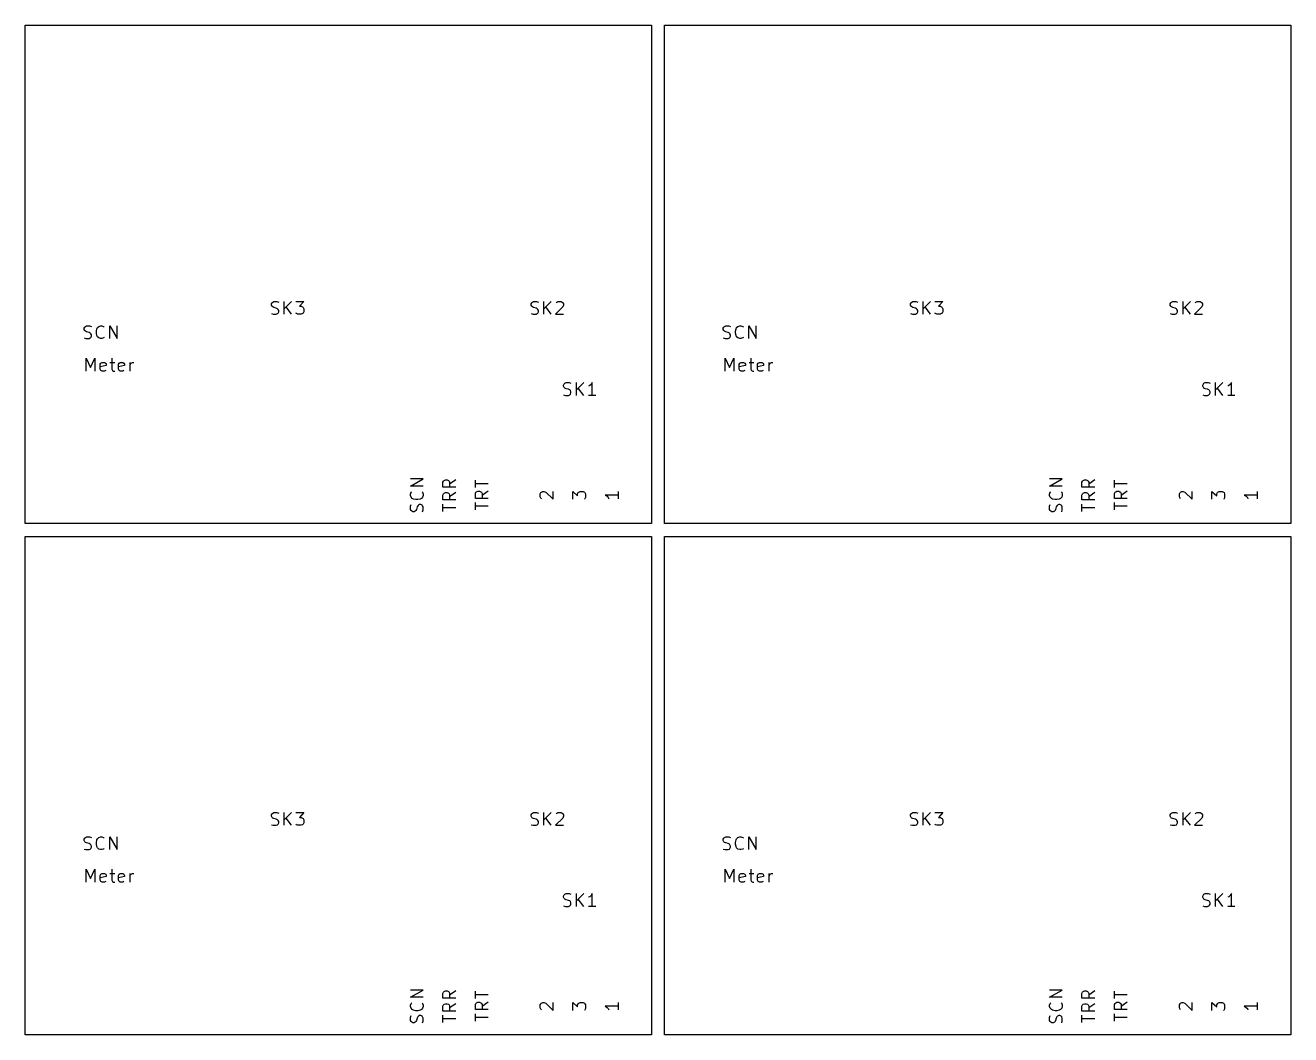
# Model space of a CAD drawing. Extents: x 0 to 99, y 0 to 159.
# Drawn here: x 0 to 99, y 0 to 79 of the extents above; entities that cross this region are included whole.
import ezdxf

# ---------------------------------------------------------------- set-up
doc = ezdxf.new("R2010")
doc.units = 0
doc.layers.add('BLACK', color=7, linetype='Continuous')

msp = doc.modelspace()

# ---------------------------------------------------------------- linework, layer by layer
at = {"layer": 'BLACK', "linetype": 'Continuous'}
for p, q in [((0, 79), (49, 79)), ((0, 40), (0, 79)), ((49, 79), (49, 40)), ((50, 79), (99, 79)), ((50, 40), (50, 79)), ((99, 79), (99, 40)), ((19.2581, 57.197), (19.3057, 57.292)), ((19.2581, 57.102), (19.2581, 57.197)), ((19.3057, 57.007), (19.2581, 57.102)), ((19.2581, 56.435), (19.401, 56.388)), ((19.3057, 57.292), (19.3533, 57.34)), ((19.3533, 56.959), (19.3057, 57.007)), ((19.3533, 57.34), (19.4486, 57.388)), ((19.4486, 56.911), (19.3533, 56.959)), ((19.4486, 57.388), (19.6867, 57.388)), ((19.639, 56.864), (19.4486, 56.911)), ((19.7343, 56.816), (19.639, 56.864)), ((19.639, 56.388), (19.7343, 56.435)), ((19.6867, 57.388), (19.8295, 57.34)), ((19.7819, 56.769), (19.7343, 56.816)), ((19.7343, 56.435), (19.7819, 56.483)), ((19.8295, 56.673), (19.7819, 56.769)), ((19.7819, 56.483), (19.8295, 56.578)), ((19.8295, 56.578), (19.8295, 56.673)), ((20.2581, 56.388), (20.2581, 57.388)), ((20.8295, 57.388), (20.2581, 56.816)), ((20.8295, 56.388), (20.401, 56.959)), ((21.1629, 57.388), (21.7819, 57.388)), ((21.2105, 56.435), (21.1629, 56.483)), ((21.3057, 56.388), (21.2105, 56.435)), ((21.7819, 57.388), (21.4486, 57.007)), ((21.4486, 57.007), (21.5914, 57.007)), ((21.5914, 57.007), (21.6867, 56.959)), ((21.6867, 56.435), (21.5914, 56.388)), ((21.6867, 56.959), (21.7343, 56.911)), ((21.7343, 56.483), (21.6867, 56.435)), ((21.7343, 56.911), (21.7819, 56.816)), ((21.7819, 56.578), (21.7343, 56.483)), ((21.7819, 56.816), (21.7819, 56.578)), ((39.5781, 57.197), (39.6257, 57.292)), ((39.5781, 57.102), (39.5781, 57.197)), ((39.6257, 57.007), (39.5781, 57.102)), ((39.5781, 56.435), (39.721, 56.388)), ((39.6257, 57.292), (39.6733, 57.34)), ((39.6733, 56.959), (39.6257, 57.007)), ((39.6733, 57.34), (39.7686, 57.388)), ((39.7686, 56.911), (39.6733, 56.959)), ((39.7686, 57.388), (40.0067, 57.388)), ((39.959, 56.864), (39.7686, 56.911)), ((40.0543, 56.816), (39.959, 56.864)), ((39.959, 56.388), (40.0543, 56.435)), ((40.0067, 57.388), (40.1495, 57.34)), ((40.1019, 56.769), (40.0543, 56.816)), ((40.0543, 56.435), (40.1019, 56.483)), ((40.1495, 56.673), (40.1019, 56.769)), ((40.1019, 56.483), (40.1495, 56.578)), ((40.1495, 56.578), (40.1495, 56.673)), ((40.5781, 56.388), (40.5781, 57.388)), ((41.1495, 57.388), (40.5781, 56.816)), ((41.1495, 56.388), (40.721, 56.959)), ((42.0543, 56.959), (41.4829, 56.388)), ((41.5305, 57.292), (41.5781, 57.34)), ((41.5781, 57.34), (41.6733, 57.388)), ((41.6733, 57.388), (41.9114, 57.388)), ((41.9114, 57.388), (42.0067, 57.34)), ((42.0067, 57.34), (42.0543, 57.292)), ((42.0543, 57.292), (42.1019, 57.197)), ((42.1019, 57.102), (42.0543, 56.959)), ((42.1019, 57.197), (42.1019, 57.102)), ((69.2581, 57.197), (69.3057, 57.292)), ((69.2581, 57.102), (69.2581, 57.197)), ((69.3057, 57.007), (69.2581, 57.102)), ((69.2581, 56.435), (69.401, 56.388)), ((69.3057, 57.292), (69.3533, 57.34)), ((69.3533, 56.959), (69.3057, 57.007)), ((69.3533, 57.34), (69.4486, 57.388)), ((69.4486, 56.911), (69.3533, 56.959)), ((69.4486, 57.388), (69.6867, 57.388)), ((69.639, 56.864), (69.4486, 56.911)), ((69.7343, 56.816), (69.639, 56.864)), ((69.639, 56.388), (69.7343, 56.435)), ((69.6867, 57.388), (69.8295, 57.34)), ((69.7819, 56.769), (69.7343, 56.816)), ((69.7343, 56.435), (69.7819, 56.483)), ((69.8295, 56.673), (69.7819, 56.769)), ((69.7819, 56.483), (69.8295, 56.578)), ((69.8295, 56.578), (69.8295, 56.673)), ((70.258, 56.388), (70.258, 57.388)), ((70.83, 57.388), (70.258, 56.816)), ((70.83, 56.388), (70.401, 56.959)), ((71.163, 57.388), (71.782, 57.388)), ((71.21, 56.435), (71.163, 56.483)), ((71.306, 56.388), (71.21, 56.435)), ((71.782, 57.388), (71.449, 57.007)), ((71.449, 57.007), (71.591, 57.007)), ((71.591, 57.007), (71.687, 56.959)), ((71.687, 56.435), (71.591, 56.388)), ((71.687, 56.959), (71.734, 56.911)), ((71.734, 56.483), (71.687, 56.435)), ((71.734, 56.911), (71.782, 56.816)), ((71.782, 56.578), (71.734, 56.483)), ((71.782, 56.816), (71.782, 56.578)), ((89.578, 57.197), (89.626, 57.292)), ((89.578, 57.102), (89.578, 57.197)), ((89.626, 57.007), (89.578, 57.102)), ((89.578, 56.435), (89.721, 56.388)), ((89.626, 57.292), (89.673, 57.34)), ((89.673, 56.959), (89.626, 57.007)), ((89.673, 57.34), (89.769, 57.388)), ((89.769, 56.911), (89.673, 56.959)), ((89.769, 57.388), (90.007, 57.388)), ((89.959, 56.864), (89.769, 56.911)), ((90.054, 56.816), (89.959, 56.864)), ((89.959, 56.388), (90.054, 56.435)), ((90.007, 57.388), (90.15, 57.34)), ((90.102, 56.769), (90.054, 56.816)), ((90.054, 56.435), (90.102, 56.483)), ((90.15, 56.673), (90.102, 56.769)), ((90.102, 56.483), (90.15, 56.578)), ((90.15, 56.578), (90.15, 56.673)), ((90.578, 56.388), (90.578, 57.388)), ((91.15, 57.388), (90.578, 56.816)), ((91.15, 56.388), (90.721, 56.959)), ((92.054, 56.959), (91.483, 56.388)), ((91.53, 57.292), (91.578, 57.34)), ((91.578, 57.34), (91.673, 57.388)), ((91.673, 57.388), (91.911, 57.388)), ((91.911, 57.388), (92.007, 57.34)), ((92.007, 57.34), (92.054, 57.292)), ((92.054, 57.292), (92.102, 57.197)), ((92.102, 57.102), (92.054, 56.959)), ((92.102, 57.197), (92.102, 57.102)), ((4.7007, 55.435), (4.796, 55.483)), ((4.796, 55.483), (5.034, 55.483)), ((5.034, 55.483), (5.1769, 55.435)), ((5.7483, 55.435), (5.8912, 55.483)), ((5.8912, 55.483), (5.9864, 55.483)), ((5.9864, 55.483), (6.1293, 55.435)), ((6.6055, 54.483), (6.6055, 55.483)), ((6.6055, 55.483), (7.1769, 54.483)), ((7.1769, 54.483), (7.1769, 55.483)), ((19.401, 56.388), (19.639, 56.388)), ((21.5914, 56.388), (21.3057, 56.388)), ((39.721, 56.388), (39.959, 56.388)), ((41.4829, 56.388), (42.1019, 56.388)), ((54.7007, 55.435), (54.796, 55.483)), ((54.796, 55.483), (55.034, 55.483)), ((55.034, 55.483), (55.1769, 55.435)), ((55.7483, 55.435), (55.8912, 55.483)), ((55.8912, 55.483), (55.9864, 55.483)), ((55.9864, 55.483), (56.1293, 55.435)), ((56.6055, 54.483), (56.6055, 55.483)), ((56.6055, 55.483), (57.1769, 54.483)), ((57.1769, 54.483), (57.1769, 55.483)), ((69.401, 56.388), (69.639, 56.388)), ((71.591, 56.388), (71.306, 56.388)), ((89.721, 56.388), (89.959, 56.388)), ((91.483, 56.388), (92.102, 56.388)), ((4.6055, 55.292), (4.6531, 55.387)), ((4.6055, 55.197), (4.6055, 55.292)), ((4.6531, 55.102), (4.6055, 55.197)), ((4.6055, 54.53), (4.7483, 54.483)), ((4.6531, 55.387), (4.7007, 55.435)), ((4.7007, 55.054), (4.6531, 55.102)), ((4.796, 55.006), (4.7007, 55.054)), ((4.7483, 54.483), (4.9864, 54.483)), ((4.9864, 54.959), (4.796, 55.006)), ((5.0817, 54.911), (4.9864, 54.959)), ((4.9864, 54.483), (5.0817, 54.53)), ((5.1293, 54.864), (5.0817, 54.911)), ((5.0817, 54.53), (5.1293, 54.578)), ((5.1769, 54.768), (5.1293, 54.864)), ((5.1293, 54.578), (5.1769, 54.673)), ((5.1769, 54.673), (5.1769, 54.768)), ((5.5579, 55.054), (5.6055, 55.245)), ((5.5579, 54.911), (5.5579, 55.054)), ((5.6055, 54.721), (5.5579, 54.911)), ((5.6055, 55.245), (5.6531, 55.34)), ((5.6531, 54.625), (5.6055, 54.721)), ((5.6531, 55.34), (5.7483, 55.435)), ((5.7483, 54.53), (5.6531, 54.625)), ((5.8912, 54.483), (5.7483, 54.53)), ((5.9864, 54.483), (5.8912, 54.483)), ((6.1293, 54.53), (5.9864, 54.483)), ((6.1293, 55.435), (6.1769, 55.387)), ((6.1769, 54.578), (6.1293, 54.53)), ((54.6055, 55.292), (54.6531, 55.387)), ((54.6055, 55.197), (54.6055, 55.292)), ((54.6531, 55.102), (54.6055, 55.197)), ((54.6055, 54.53), (54.7483, 54.483)), ((54.6531, 55.387), (54.7007, 55.435)), ((54.7007, 55.054), (54.6531, 55.102)), ((54.796, 55.006), (54.7007, 55.054)), ((54.7483, 54.483), (54.9864, 54.483)), ((54.9864, 54.959), (54.796, 55.006)), ((55.0817, 54.911), (54.9864, 54.959)), ((54.9864, 54.483), (55.0817, 54.53)), ((55.1293, 54.864), (55.0817, 54.911)), ((55.0817, 54.53), (55.1293, 54.578)), ((55.1769, 54.768), (55.1293, 54.864)), ((55.1293, 54.578), (55.1769, 54.673)), ((55.1769, 54.673), (55.1769, 54.768)), ((55.5579, 55.054), (55.6055, 55.245)), ((55.5579, 54.911), (55.5579, 55.054)), ((55.6055, 54.721), (55.5579, 54.911)), ((55.6055, 55.245), (55.6531, 55.34)), ((55.6531, 54.625), (55.6055, 54.721)), ((55.6531, 55.34), (55.7483, 55.435)), ((55.7483, 54.53), (55.6531, 54.625)), ((55.8912, 54.483), (55.7483, 54.53)), ((55.9864, 54.483), (55.8912, 54.483)), ((56.1293, 54.53), (55.9864, 54.483)), ((56.1293, 55.435), (56.1769, 55.387)), ((56.1769, 54.578), (56.1293, 54.53)), ((4.7643, 51.943), (4.7643, 52.943)), ((4.7643, 52.943), (5.0976, 52.228)), ((5.0976, 52.228), (5.431, 52.943)), ((5.431, 52.943), (5.431, 51.943)), ((5.8595, 52.466), (5.9071, 52.562)), ((5.9071, 52.562), (6.0024, 52.609)), ((6.0024, 52.609), (6.1929, 52.609)), ((6.1929, 52.609), (6.2881, 52.562)), ((6.2881, 52.562), (6.3357, 52.466)), ((6.6214, 52.609), (7.0024, 52.609)), ((6.7643, 52.943), (6.7643, 52.085)), ((7.2881, 52.466), (7.3357, 52.562)), ((7.3357, 52.562), (7.431, 52.609)), ((7.431, 52.609), (7.6214, 52.609)), ((7.6214, 52.609), (7.7167, 52.562)), ((7.7167, 52.562), (7.7643, 52.466)), ((8.1929, 51.943), (8.1929, 52.609)), ((8.1929, 52.419), (8.2405, 52.514)), ((8.2405, 52.514), (8.2881, 52.562)), ((8.2881, 52.562), (8.3833, 52.609)), ((8.3833, 52.609), (8.4786, 52.609)), ((54.7643, 51.943), (54.7643, 52.943)), ((54.7643, 52.943), (55.0976, 52.228)), ((55.0976, 52.228), (55.431, 52.943)), ((55.431, 52.943), (55.431, 51.943)), ((55.8595, 52.466), (55.9071, 52.562)), ((55.9071, 52.562), (56.0024, 52.609)), ((56.0024, 52.609), (56.1929, 52.609)), ((56.1929, 52.609), (56.2881, 52.562)), ((56.2881, 52.562), (56.3357, 52.466)), ((56.6214, 52.609), (57.0024, 52.609)), ((56.7643, 52.943), (56.7643, 52.085)), ((57.2881, 52.466), (57.3357, 52.562)), ((57.3357, 52.562), (57.431, 52.609)), ((57.431, 52.609), (57.6214, 52.609)), ((57.6214, 52.609), (57.7167, 52.562)), ((57.7167, 52.562), (57.7643, 52.466)), ((58.1929, 51.943), (58.1929, 52.609)), ((58.1929, 52.419), (58.2405, 52.514)), ((58.2405, 52.514), (58.2881, 52.562)), ((58.2881, 52.562), (58.3833, 52.609)), ((58.3833, 52.609), (58.4786, 52.609)), ((5.8595, 52.085), (5.8595, 52.466)), ((6.3357, 52.371), (5.8595, 52.276)), ((5.9071, 51.99), (5.8595, 52.085)), ((6.0024, 51.943), (5.9071, 51.99)), ((6.1929, 51.943), (6.0024, 51.943)), ((6.2881, 51.99), (6.1929, 51.943)), ((6.3357, 52.466), (6.3357, 52.371)), ((6.7643, 52.085), (6.8119, 51.99)), ((6.8119, 51.99), (6.9071, 51.943)), ((6.9071, 51.943), (7.0024, 51.943)), ((7.2881, 52.085), (7.2881, 52.466)), ((7.7643, 52.371), (7.2881, 52.276)), ((7.3357, 51.99), (7.2881, 52.085)), ((7.431, 51.943), (7.3357, 51.99)), ((7.6214, 51.943), (7.431, 51.943)), ((7.7167, 51.99), (7.6214, 51.943)), ((7.7643, 52.466), (7.7643, 52.371)), ((55.8595, 52.085), (55.8595, 52.466)), ((56.3357, 52.371), (55.8595, 52.276)), ((55.9071, 51.99), (55.8595, 52.085)), ((56.0024, 51.943), (55.9071, 51.99)), ((56.1929, 51.943), (56.0024, 51.943)), ((56.2881, 51.99), (56.1929, 51.943)), ((56.3357, 52.466), (56.3357, 52.371)), ((56.7643, 52.085), (56.8119, 51.99)), ((56.8119, 51.99), (56.9071, 51.943)), ((56.9071, 51.943), (57.0024, 51.943)), ((57.2881, 52.085), (57.2881, 52.466)), ((57.7643, 52.371), (57.2881, 52.276)), ((57.3357, 51.99), (57.2881, 52.085)), ((57.431, 51.943), (57.3357, 51.99)), ((57.6214, 51.943), (57.431, 51.943)), ((57.7167, 51.99), (57.6214, 51.943)), ((57.7643, 52.466), (57.7643, 52.371)), ((42.1181, 50.847), (42.1657, 50.942)), ((42.1181, 50.752), (42.1181, 50.847)), ((42.1657, 50.657), (42.1181, 50.752)), ((42.1657, 50.942), (42.2133, 50.99)), ((42.2133, 50.609), (42.1657, 50.657)), ((42.2133, 50.99), (42.3086, 51.038)), ((42.3086, 50.561), (42.2133, 50.609)), ((42.3086, 51.038), (42.5467, 51.038)), ((42.499, 50.514), (42.3086, 50.561)), ((42.5943, 50.466), (42.499, 50.514)), ((42.5467, 51.038), (42.6895, 50.99)), ((43.1181, 50.038), (43.1181, 51.038)), ((43.6895, 51.038), (43.1181, 50.466)), ((43.6895, 50.038), (43.261, 50.609)), ((44.1657, 50.8), (44.0705, 50.752)), ((44.261, 50.895), (44.1657, 50.8)), ((44.3562, 51.038), (44.261, 50.895)), ((44.3562, 50.038), (44.3562, 51.038)), ((92.118, 50.847), (92.166, 50.942)), ((92.118, 50.752), (92.118, 50.847)), ((92.166, 50.657), (92.118, 50.752)), ((92.166, 50.942), (92.213, 50.99)), ((92.213, 50.609), (92.166, 50.657)), ((92.213, 50.99), (92.309, 51.038)), ((92.309, 50.561), (92.213, 50.609)), ((92.309, 51.038), (92.547, 51.038)), ((92.499, 50.514), (92.309, 50.561)), ((92.594, 50.466), (92.499, 50.514)), ((92.547, 51.038), (92.69, 50.99)), ((93.118, 50.038), (93.118, 51.038)), ((93.69, 51.038), (93.118, 50.466)), ((93.69, 50.038), (93.261, 50.609)), ((94.166, 50.8), (94.07, 50.752)), ((94.261, 50.895), (94.166, 50.8)), ((94.356, 51.038), (94.261, 50.895)), ((94.356, 50.038), (94.356, 51.038)), ((42.1181, 50.085), (42.261, 50.038)), ((42.261, 50.038), (42.499, 50.038)), ((42.499, 50.038), (42.5943, 50.085)), ((42.6419, 50.419), (42.5943, 50.466)), ((42.5943, 50.085), (42.6419, 50.133)), ((42.6895, 50.323), (42.6419, 50.419)), ((42.6419, 50.133), (42.6895, 50.228)), ((42.6895, 50.228), (42.6895, 50.323)), ((44.6419, 50.038), (44.0705, 50.038)), ((92.118, 50.085), (92.261, 50.038)), ((92.261, 50.038), (92.499, 50.038)), ((92.499, 50.038), (92.594, 50.085)), ((92.642, 50.419), (92.594, 50.466)), ((92.594, 50.085), (92.642, 50.133)), ((92.69, 50.323), (92.642, 50.419)), ((92.642, 50.133), (92.69, 50.228)), ((92.69, 50.228), (92.69, 50.323)), ((94.642, 50.038), (94.07, 50.038)), ((30.1324, 42.925), (31.1324, 43.497)), ((31.1324, 43.497), (30.1324, 43.497)), ((31.1324, 42.925), (30.1324, 42.925)), ((32.6724, 43.235), (32.72, 43.33)), ((32.6724, 42.854), (32.6724, 43.235)), ((33.6724, 42.854), (32.6724, 42.854)), ((32.72, 43.33), (32.7676, 43.378)), ((32.7676, 43.378), (32.8629, 43.425)), ((32.8629, 43.425), (33.0057, 43.425)), ((33.0057, 43.425), (33.101, 43.378)), ((33.101, 43.378), (33.1486, 43.33)), ((33.1486, 43.33), (33.1962, 43.235)), ((33.6724, 43.425), (33.1962, 43.092)), ((33.1962, 43.235), (33.1962, 42.854)), ((35.2124, 42.83), (35.2124, 43.402)), ((36.2124, 43.116), (35.2124, 43.116)), ((80.132, 42.925), (81.132, 43.497)), ((81.132, 43.497), (80.132, 43.497)), ((81.132, 42.925), (80.132, 42.925)), ((82.672, 43.235), (82.72, 43.33)), ((82.672, 42.854), (82.672, 43.235)), ((83.672, 42.854), (82.672, 42.854)), ((82.72, 43.33), (82.768, 43.378)), ((82.768, 43.378), (82.863, 43.425)), ((82.863, 43.425), (83.006, 43.425)), ((83.006, 43.425), (83.101, 43.378)), ((83.101, 43.378), (83.149, 43.33)), ((83.149, 43.33), (83.196, 43.235)), ((83.672, 43.425), (83.196, 43.092)), ((83.196, 43.235), (83.196, 42.854)), ((85.212, 42.83), (85.212, 43.402)), ((86.212, 43.116), (85.212, 43.116)), ((30.1324, 42.306), (30.18, 42.449)), ((30.1324, 42.211), (30.1324, 42.306)), ((30.18, 42.068), (30.1324, 42.211)), ((30.18, 42.449), (30.2276, 42.497)), ((30.2752, 41.973), (30.18, 42.068)), ((30.3705, 41.925), (30.2752, 41.973)), ((30.561, 41.878), (30.3705, 41.925)), ((30.7038, 41.878), (30.561, 41.878)), ((30.8943, 41.925), (30.7038, 41.878)), ((30.9895, 41.973), (30.8943, 41.925)), ((31.0848, 42.068), (30.9895, 41.973)), ((31.0371, 42.497), (31.0848, 42.449)), ((31.0848, 42.449), (31.1324, 42.306)), ((31.1324, 42.211), (31.0848, 42.068)), ((31.1324, 42.306), (31.1324, 42.211)), ((32.6724, 42.235), (32.72, 42.33)), ((32.6724, 41.854), (32.6724, 42.235)), ((33.6724, 41.854), (32.6724, 41.854)), ((32.72, 42.33), (32.7676, 42.378)), ((32.7676, 42.378), (32.8629, 42.425)), ((32.8629, 42.425), (33.0057, 42.425)), ((33.0057, 42.425), (33.101, 42.378)), ((33.101, 42.378), (33.1486, 42.33)), ((33.1486, 42.33), (33.1962, 42.235)), ((33.6724, 42.425), (33.1962, 42.092)), ((33.1962, 42.235), (33.1962, 41.854)), ((35.2124, 42.354), (35.26, 42.449)), ((35.2124, 41.973), (35.2124, 42.354)), ((36.2124, 41.973), (35.2124, 41.973)), ((35.2124, 41.068), (35.2124, 41.64)), ((35.26, 42.449), (35.3076, 42.497)), ((35.3076, 42.497), (35.4029, 42.545)), ((35.4029, 42.545), (35.5457, 42.545)), ((35.5457, 42.545), (35.641, 42.497)), ((35.641, 42.497), (35.6886, 42.449)), ((35.6886, 42.449), (35.7362, 42.354)), ((36.2124, 42.545), (35.7362, 42.211)), ((35.7362, 42.354), (35.7362, 41.973)), ((40.2924, 42.33), (40.34, 42.425)), ((40.2924, 42.092), (40.2924, 42.33)), ((40.34, 41.997), (40.2924, 42.092)), ((40.34, 42.425), (40.3876, 42.473)), ((40.3876, 41.949), (40.34, 41.997)), ((40.3876, 42.473), (40.4829, 42.521)), ((40.4829, 42.521), (40.5781, 42.521)), ((40.5781, 42.521), (40.721, 42.473)), ((40.721, 42.473), (41.2924, 41.902)), ((41.2924, 41.902), (41.2924, 42.521)), ((42.8324, 41.902), (42.8324, 42.521)), ((42.8324, 42.521), (43.2133, 42.187)), ((43.2133, 42.33), (43.261, 42.425)), ((43.2133, 42.187), (43.2133, 42.33)), ((43.261, 42.425), (43.3086, 42.473)), ((43.3086, 42.473), (43.4038, 42.521)), ((43.4038, 42.521), (43.6419, 42.521)), ((43.6419, 42.521), (43.7371, 42.473)), ((43.7371, 42.473), (43.7848, 42.425)), ((43.7848, 41.949), (43.7371, 41.902)), ((43.7848, 42.425), (43.8324, 42.33)), ((43.8324, 42.045), (43.7848, 41.949)), ((43.8324, 42.33), (43.8324, 42.045)), ((46.3724, 42.235), (45.3724, 42.235)), ((45.3724, 42.235), (45.5152, 42.14)), ((45.5152, 42.14), (45.6105, 42.045)), ((45.6105, 42.045), (45.6581, 41.949)), ((46.3724, 42.521), (46.3724, 41.949)), ((80.132, 42.306), (80.18, 42.449)), ((80.132, 42.211), (80.132, 42.306)), ((80.18, 42.068), (80.132, 42.211)), ((80.18, 42.449), (80.228, 42.497)), ((80.275, 41.973), (80.18, 42.068)), ((80.37, 41.925), (80.275, 41.973)), ((80.561, 41.878), (80.37, 41.925)), ((80.704, 41.878), (80.561, 41.878)), ((80.894, 41.925), (80.704, 41.878)), ((80.99, 41.973), (80.894, 41.925)), ((81.085, 42.068), (80.99, 41.973)), ((81.037, 42.497), (81.085, 42.449)), ((81.085, 42.449), (81.132, 42.306)), ((81.132, 42.211), (81.085, 42.068)), ((81.132, 42.306), (81.132, 42.211)), ((82.672, 42.235), (82.72, 42.33)), ((82.672, 41.854), (82.672, 42.235)), ((83.672, 41.854), (82.672, 41.854)), ((82.72, 42.33), (82.768, 42.378)), ((82.768, 42.378), (82.863, 42.425)), ((82.863, 42.425), (83.006, 42.425)), ((83.006, 42.425), (83.101, 42.378)), ((83.101, 42.378), (83.149, 42.33)), ((83.149, 42.33), (83.196, 42.235)), ((83.672, 42.425), (83.196, 42.092)), ((83.196, 42.235), (83.196, 41.854)), ((85.212, 42.354), (85.26, 42.449)), ((85.212, 41.973), (85.212, 42.354)), ((86.212, 41.973), (85.212, 41.973)), ((85.212, 41.068), (85.212, 41.64)), ((85.26, 42.449), (85.308, 42.497)), ((85.308, 42.497), (85.403, 42.545)), ((85.403, 42.545), (85.546, 42.545)), ((85.546, 42.545), (85.641, 42.497)), ((85.641, 42.497), (85.689, 42.449)), ((85.689, 42.449), (85.736, 42.354)), ((86.212, 42.545), (85.736, 42.211)), ((85.736, 42.354), (85.736, 41.973)), ((90.292, 42.33), (90.34, 42.425)), ((90.292, 42.092), (90.292, 42.33)), ((90.34, 41.997), (90.292, 42.092)), ((90.34, 42.425), (90.388, 42.473)), ((90.388, 41.949), (90.34, 41.997)), ((90.388, 42.473), (90.483, 42.521)), ((90.483, 42.521), (90.578, 42.521)), ((90.578, 42.521), (90.721, 42.473)), ((90.721, 42.473), (91.292, 41.902)), ((91.292, 41.902), (91.292, 42.521)), ((92.832, 41.902), (92.832, 42.521)), ((92.832, 42.521), (93.213, 42.187)), ((93.213, 42.33), (93.261, 42.425)), ((93.213, 42.187), (93.213, 42.33)), ((93.261, 42.425), (93.309, 42.473)), ((93.309, 42.473), (93.404, 42.521)), ((93.404, 42.521), (93.642, 42.521)), ((93.642, 42.521), (93.737, 42.473)), ((93.737, 42.473), (93.785, 42.425)), ((93.785, 41.949), (93.737, 41.902)), ((93.785, 42.425), (93.832, 42.33)), ((93.832, 42.045), (93.785, 41.949)), ((93.832, 42.33), (93.832, 42.045)), ((96.372, 42.235), (95.372, 42.235)), ((95.372, 42.235), (95.515, 42.14)), ((95.515, 42.14), (95.61, 42.045)), ((95.61, 42.045), (95.658, 41.949)), ((96.372, 42.521), (96.372, 41.949)), ((30.1324, 41.354), (30.18, 41.497)), ((30.1324, 41.116), (30.1324, 41.354)), ((30.18, 41.021), (30.1324, 41.116)), ((30.2276, 40.973), (30.18, 41.021)), ((30.3229, 40.925), (30.2276, 40.973)), ((30.4181, 40.925), (30.3229, 40.925)), ((30.5133, 40.973), (30.4181, 40.925)), ((30.561, 41.021), (30.5133, 40.973)), ((30.6086, 41.116), (30.561, 41.021)), ((30.6562, 41.306), (30.6086, 41.116)), ((30.7038, 41.402), (30.6562, 41.306)), ((30.7514, 41.449), (30.7038, 41.402)), ((30.8467, 41.497), (30.7514, 41.449)), ((30.9419, 41.497), (30.8467, 41.497)), ((31.0371, 41.449), (30.9419, 41.497)), ((31.0848, 41.402), (31.0371, 41.449)), ((31.1324, 41.306), (31.0848, 41.402)), ((31.0848, 40.925), (31.1324, 41.068)), ((31.1324, 41.068), (31.1324, 41.306)), ((32.6724, 40.949), (32.6724, 41.521)), ((33.6724, 41.235), (32.6724, 41.235)), ((36.2124, 41.354), (35.2124, 41.354)), ((80.132, 41.354), (80.18, 41.497)), ((80.132, 41.116), (80.132, 41.354)), ((80.18, 41.021), (80.132, 41.116)), ((80.228, 40.973), (80.18, 41.021)), ((80.323, 40.925), (80.228, 40.973)), ((80.418, 40.925), (80.323, 40.925)), ((80.513, 40.973), (80.418, 40.925)), ((80.561, 41.021), (80.513, 40.973)), ((80.609, 41.116), (80.561, 41.021)), ((80.656, 41.306), (80.609, 41.116)), ((80.704, 41.402), (80.656, 41.306)), ((80.751, 41.449), (80.704, 41.402)), ((80.847, 41.497), (80.751, 41.449)), ((80.942, 41.497), (80.847, 41.497)), ((81.037, 41.449), (80.942, 41.497)), ((81.085, 41.402), (81.037, 41.449)), ((81.132, 41.306), (81.085, 41.402)), ((81.085, 40.925), (81.132, 41.068)), ((81.132, 41.068), (81.132, 41.306)), ((82.672, 40.949), (82.672, 41.521)), ((83.672, 41.235), (82.672, 41.235)), ((86.212, 41.354), (85.212, 41.354)), ((49, 40), (0, 40)), ((99, 40), (50, 40)), ((0, 0), (0, 39)), ((0, 39), (49, 39)), ((49, 39), (49, 0)), ((50, 39), (99, 39)), ((50, 0), (50, 39)), ((99, 39), (99, 0)), ((19.2581, 17.197), (19.3057, 17.292)), ((19.2581, 17.102), (19.2581, 17.197)), ((19.3057, 17.007), (19.2581, 17.102)), ((19.3057, 17.292), (19.3533, 17.34)), ((19.3533, 16.959), (19.3057, 17.007)), ((19.3533, 17.34), (19.4486, 17.388)), ((19.4486, 16.911), (19.3533, 16.959)), ((19.4486, 17.388), (19.6867, 17.388)), ((19.639, 16.864), (19.4486, 16.911)), ((19.7343, 16.816), (19.639, 16.864)), ((19.6867, 17.388), (19.8295, 17.34)), ((20.2581, 16.388), (20.2581, 17.388)), ((20.8295, 17.388), (20.2581, 16.816)), ((20.8295, 16.388), (20.401, 16.959)), ((21.1629, 17.388), (21.7819, 17.388)), ((21.7819, 17.388), (21.4486, 17.007)), ((21.4486, 17.007), (21.5914, 17.007)), ((21.5914, 17.007), (21.6867, 16.959)), ((21.6867, 16.959), (21.7343, 16.911)), ((21.7343, 16.911), (21.7819, 16.816)), ((39.5781, 17.197), (39.6257, 17.292)), ((39.5781, 17.102), (39.5781, 17.197)), ((39.6257, 17.007), (39.5781, 17.102)), ((39.6257, 17.292), (39.6733, 17.34)), ((39.6733, 16.959), (39.6257, 17.007)), ((39.6733, 17.34), (39.7686, 17.388)), ((39.7686, 16.911), (39.6733, 16.959)), ((39.7686, 17.388), (40.0067, 17.388)), ((39.959, 16.864), (39.7686, 16.911)), ((40.0543, 16.816), (39.959, 16.864)), ((40.0067, 17.388), (40.1495, 17.34)), ((40.5781, 16.388), (40.5781, 17.388)), ((41.1495, 17.388), (40.5781, 16.816)), ((41.1495, 16.388), (40.721, 16.959)), ((42.0543, 16.959), (41.4829, 16.388)), ((41.5305, 17.292), (41.5781, 17.34)), ((41.5781, 17.34), (41.6733, 17.388)), ((41.6733, 17.388), (41.9114, 17.388)), ((41.9114, 17.388), (42.0067, 17.34)), ((42.0067, 17.34), (42.0543, 17.292)), ((42.0543, 17.292), (42.1019, 17.197)), ((42.1019, 17.102), (42.0543, 16.959)), ((42.1019, 17.197), (42.1019, 17.102)), ((69.2581, 17.197), (69.3057, 17.292)), ((69.2581, 17.102), (69.2581, 17.197)), ((69.3057, 17.007), (69.2581, 17.102)), ((69.3057, 17.292), (69.3533, 17.34)), ((69.3533, 16.959), (69.3057, 17.007)), ((69.3533, 17.34), (69.4486, 17.388)), ((69.4486, 16.911), (69.3533, 16.959)), ((69.4486, 17.388), (69.6867, 17.388)), ((69.639, 16.864), (69.4486, 16.911)), ((69.7343, 16.816), (69.639, 16.864)), ((69.6867, 17.388), (69.8295, 17.34)), ((70.258, 16.388), (70.258, 17.388)), ((70.83, 17.388), (70.258, 16.816)), ((70.83, 16.388), (70.401, 16.959)), ((71.163, 17.388), (71.782, 17.388)), ((71.782, 17.388), (71.449, 17.007)), ((71.449, 17.007), (71.591, 17.007)), ((71.591, 17.007), (71.687, 16.959)), ((71.687, 16.959), (71.734, 16.911)), ((71.734, 16.911), (71.782, 16.816)), ((89.578, 17.197), (89.626, 17.292)), ((89.578, 17.102), (89.578, 17.197)), ((89.626, 17.007), (89.578, 17.102)), ((89.626, 17.292), (89.673, 17.34)), ((89.673, 16.959), (89.626, 17.007)), ((89.673, 17.34), (89.769, 17.388)), ((89.769, 16.911), (89.673, 16.959)), ((89.769, 17.388), (90.007, 17.388)), ((89.959, 16.864), (89.769, 16.911)), ((90.054, 16.816), (89.959, 16.864)), ((90.007, 17.388), (90.15, 17.34)), ((90.578, 16.388), (90.578, 17.388)), ((91.15, 17.388), (90.578, 16.816)), ((91.15, 16.388), (90.721, 16.959)), ((92.054, 16.959), (91.483, 16.388)), ((91.53, 17.292), (91.578, 17.34)), ((91.578, 17.34), (91.673, 17.388)), ((91.673, 17.388), (91.911, 17.388)), ((91.911, 17.388), (92.007, 17.34)), ((92.007, 17.34), (92.054, 17.292)), ((92.054, 17.292), (92.102, 17.197)), ((92.102, 17.102), (92.054, 16.959)), ((92.102, 17.197), (92.102, 17.102)), ((19.2581, 16.435), (19.401, 16.388)), ((19.401, 16.388), (19.639, 16.388)), ((19.639, 16.388), (19.7343, 16.435)), ((19.7819, 16.769), (19.7343, 16.816)), ((19.7343, 16.435), (19.7819, 16.483)), ((19.8295, 16.673), (19.7819, 16.769)), ((19.7819, 16.483), (19.8295, 16.578)), ((19.8295, 16.578), (19.8295, 16.673)), ((21.2105, 16.435), (21.1629, 16.483)), ((21.3057, 16.388), (21.2105, 16.435)), ((21.5914, 16.388), (21.3057, 16.388)), ((21.6867, 16.435), (21.5914, 16.388)), ((21.7343, 16.483), (21.6867, 16.435)), ((21.7819, 16.578), (21.7343, 16.483)), ((21.7819, 16.816), (21.7819, 16.578)), ((39.5781, 16.435), (39.721, 16.388)), ((39.721, 16.388), (39.959, 16.388)), ((39.959, 16.388), (40.0543, 16.435)), ((40.1019, 16.769), (40.0543, 16.816)), ((40.0543, 16.435), (40.1019, 16.483)), ((40.1495, 16.673), (40.1019, 16.769)), ((40.1019, 16.483), (40.1495, 16.578)), ((40.1495, 16.578), (40.1495, 16.673)), ((41.4829, 16.388), (42.1019, 16.388)), ((69.2581, 16.435), (69.401, 16.388)), ((69.401, 16.388), (69.639, 16.388)), ((69.639, 16.388), (69.7343, 16.435)), ((69.7819, 16.769), (69.7343, 16.816)), ((69.7343, 16.435), (69.7819, 16.483)), ((69.8295, 16.673), (69.7819, 16.769)), ((69.7819, 16.483), (69.8295, 16.578)), ((69.8295, 16.578), (69.8295, 16.673)), ((71.21, 16.435), (71.163, 16.483)), ((71.306, 16.388), (71.21, 16.435)), ((71.591, 16.388), (71.306, 16.388)), ((71.687, 16.435), (71.591, 16.388)), ((71.734, 16.483), (71.687, 16.435)), ((71.782, 16.578), (71.734, 16.483)), ((71.782, 16.816), (71.782, 16.578)), ((89.578, 16.435), (89.721, 16.388)), ((89.721, 16.388), (89.959, 16.388)), ((89.959, 16.388), (90.054, 16.435)), ((90.102, 16.769), (90.054, 16.816)), ((90.054, 16.435), (90.102, 16.483)), ((90.15, 16.673), (90.102, 16.769)), ((90.102, 16.483), (90.15, 16.578)), ((90.15, 16.578), (90.15, 16.673)), ((91.483, 16.388), (92.102, 16.388)), ((4.6055, 15.292), (4.6531, 15.387)), ((4.6055, 15.197), (4.6055, 15.292)), ((4.6531, 15.102), (4.6055, 15.197)), ((4.6531, 15.387), (4.7007, 15.435)), ((4.7007, 15.054), (4.6531, 15.102)), ((4.7007, 15.435), (4.796, 15.483)), ((4.796, 15.006), (4.7007, 15.054)), ((4.796, 15.483), (5.034, 15.483)), ((4.9864, 14.959), (4.796, 15.006)), ((5.0817, 14.911), (4.9864, 14.959)), ((5.034, 15.483), (5.1769, 15.435)), ((5.1293, 14.864), (5.0817, 14.911)), ((5.1769, 14.768), (5.1293, 14.864)), ((5.5579, 15.054), (5.6055, 15.245)), ((5.5579, 14.911), (5.5579, 15.054)), ((5.6055, 14.721), (5.5579, 14.911)), ((5.6055, 15.245), (5.6531, 15.34)), ((5.6531, 15.34), (5.7483, 15.435)), ((5.7483, 15.435), (5.8912, 15.483)), ((5.8912, 15.483), (5.9864, 15.483)), ((5.9864, 15.483), (6.1293, 15.435)), ((6.1293, 15.435), (6.1769, 15.387)), ((6.6055, 14.483), (6.6055, 15.483)), ((6.6055, 15.483), (7.1769, 14.483)), ((7.1769, 14.483), (7.1769, 15.483)), ((54.6055, 15.292), (54.6531, 15.387)), ((54.6055, 15.197), (54.6055, 15.292)), ((54.6531, 15.102), (54.6055, 15.197)), ((54.6531, 15.387), (54.7007, 15.435)), ((54.7007, 15.054), (54.6531, 15.102)), ((54.7007, 15.435), (54.796, 15.483)), ((54.796, 15.006), (54.7007, 15.054)), ((54.796, 15.483), (55.034, 15.483)), ((54.9864, 14.959), (54.796, 15.006)), ((55.0817, 14.911), (54.9864, 14.959)), ((55.034, 15.483), (55.1769, 15.435)), ((55.1293, 14.864), (55.0817, 14.911)), ((55.1769, 14.768), (55.1293, 14.864)), ((55.5579, 15.054), (55.6055, 15.245)), ((55.5579, 14.911), (55.5579, 15.054)), ((55.6055, 14.721), (55.5579, 14.911)), ((55.6055, 15.245), (55.6531, 15.34)), ((55.6531, 15.34), (55.7483, 15.435)), ((55.7483, 15.435), (55.8912, 15.483)), ((55.8912, 15.483), (55.9864, 15.483)), ((55.9864, 15.483), (56.1293, 15.435)), ((56.1293, 15.435), (56.1769, 15.387)), ((56.6055, 14.483), (56.6055, 15.483)), ((56.6055, 15.483), (57.1769, 14.483)), ((57.1769, 14.483), (57.1769, 15.483)), ((4.6055, 14.53), (4.7483, 14.483)), ((4.7483, 14.483), (4.9864, 14.483)), ((4.9864, 14.483), (5.0817, 14.53)), ((5.0817, 14.53), (5.1293, 14.578)), ((5.1293, 14.578), (5.1769, 14.673)), ((5.1769, 14.673), (5.1769, 14.768)), ((5.6531, 14.625), (5.6055, 14.721)), ((5.7483, 14.53), (5.6531, 14.625)), ((5.8912, 14.483), (5.7483, 14.53)), ((5.9864, 14.483), (5.8912, 14.483)), ((6.1293, 14.53), (5.9864, 14.483)), ((6.1769, 14.578), (6.1293, 14.53)), ((54.6055, 14.53), (54.7483, 14.483)), ((54.7483, 14.483), (54.9864, 14.483)), ((54.9864, 14.483), (55.0817, 14.53)), ((55.0817, 14.53), (55.1293, 14.578)), ((55.1293, 14.578), (55.1769, 14.673)), ((55.1769, 14.673), (55.1769, 14.768)), ((55.6531, 14.625), (55.6055, 14.721)), ((55.7483, 14.53), (55.6531, 14.625)), ((55.8912, 14.483), (55.7483, 14.53)), ((55.9864, 14.483), (55.8912, 14.483)), ((56.1293, 14.53), (55.9864, 14.483)), ((56.1769, 14.578), (56.1293, 14.53)), ((4.7643, 11.943), (4.7643, 12.943)), ((4.7643, 12.943), (5.0976, 12.228)), ((5.0976, 12.228), (5.431, 12.943)), ((5.431, 12.943), (5.431, 11.943)), ((6.7643, 12.943), (6.7643, 12.085)), ((54.7643, 11.943), (54.7643, 12.943)), ((54.7643, 12.943), (55.0976, 12.228)), ((55.0976, 12.228), (55.431, 12.943)), ((55.431, 12.943), (55.431, 11.943)), ((56.7643, 12.943), (56.7643, 12.085)), ((5.8595, 12.466), (5.9071, 12.562)), ((5.8595, 12.085), (5.8595, 12.466)), ((6.3357, 12.371), (5.8595, 12.276)), ((5.9071, 11.99), (5.8595, 12.085)), ((5.9071, 12.562), (6.0024, 12.609)), ((6.0024, 11.943), (5.9071, 11.99)), ((6.0024, 12.609), (6.1929, 12.609)), ((6.1929, 11.943), (6.0024, 11.943)), ((6.1929, 12.609), (6.2881, 12.562)), ((6.2881, 11.99), (6.1929, 11.943)), ((6.2881, 12.562), (6.3357, 12.466)), ((6.3357, 12.466), (6.3357, 12.371)), ((6.6214, 12.609), (7.0024, 12.609)), ((6.7643, 12.085), (6.8119, 11.99)), ((6.8119, 11.99), (6.9071, 11.943)), ((6.9071, 11.943), (7.0024, 11.943)), ((7.2881, 12.466), (7.3357, 12.562)), ((7.2881, 12.085), (7.2881, 12.466)), ((7.7643, 12.371), (7.2881, 12.276)), ((7.3357, 11.99), (7.2881, 12.085)), ((7.3357, 12.562), (7.431, 12.609)), ((7.431, 11.943), (7.3357, 11.99)), ((7.431, 12.609), (7.6214, 12.609)), ((7.6214, 11.943), (7.431, 11.943)), ((7.6214, 12.609), (7.7167, 12.562)), ((7.7167, 11.99), (7.6214, 11.943)), ((7.7167, 12.562), (7.7643, 12.466)), ((7.7643, 12.466), (7.7643, 12.371)), ((8.1929, 11.943), (8.1929, 12.609)), ((8.1929, 12.419), (8.2405, 12.514)), ((8.2405, 12.514), (8.2881, 12.562)), ((8.2881, 12.562), (8.3833, 12.609)), ((8.3833, 12.609), (8.4786, 12.609)), ((55.8595, 12.466), (55.9071, 12.562)), ((55.8595, 12.085), (55.8595, 12.466)), ((56.3357, 12.371), (55.8595, 12.276)), ((55.9071, 11.99), (55.8595, 12.085)), ((55.9071, 12.562), (56.0024, 12.609)), ((56.0024, 11.943), (55.9071, 11.99)), ((56.0024, 12.609), (56.1929, 12.609)), ((56.1929, 11.943), (56.0024, 11.943)), ((56.1929, 12.609), (56.2881, 12.562)), ((56.2881, 11.99), (56.1929, 11.943)), ((56.2881, 12.562), (56.3357, 12.466)), ((56.3357, 12.466), (56.3357, 12.371)), ((56.6214, 12.609), (57.0024, 12.609)), ((56.7643, 12.085), (56.8119, 11.99)), ((56.8119, 11.99), (56.9071, 11.943)), ((56.9071, 11.943), (57.0024, 11.943)), ((57.2881, 12.466), (57.3357, 12.562)), ((57.2881, 12.085), (57.2881, 12.466)), ((57.7643, 12.371), (57.2881, 12.276)), ((57.3357, 11.99), (57.2881, 12.085)), ((57.3357, 12.562), (57.431, 12.609)), ((57.431, 11.943), (57.3357, 11.99)), ((57.431, 12.609), (57.6214, 12.609)), ((57.6214, 11.943), (57.431, 11.943)), ((57.6214, 12.609), (57.7167, 12.562)), ((57.7167, 11.99), (57.6214, 11.943)), ((57.7167, 12.562), (57.7643, 12.466)), ((57.7643, 12.466), (57.7643, 12.371)), ((58.1929, 11.943), (58.1929, 12.609)), ((58.1929, 12.419), (58.2405, 12.514)), ((58.2405, 12.514), (58.2881, 12.562)), ((58.2881, 12.562), (58.3833, 12.609)), ((58.3833, 12.609), (58.4786, 12.609)), ((42.1181, 10.847), (42.1657, 10.942)), ((42.1657, 10.942), (42.2133, 10.99)), ((42.2133, 10.99), (42.3086, 11.038)), ((42.3086, 11.038), (42.5467, 11.038)), ((42.5467, 11.038), (42.6895, 10.99)), ((43.1181, 10.038), (43.1181, 11.038)), ((43.6895, 11.038), (43.1181, 10.466)), ((44.261, 10.895), (44.1657, 10.8)), ((44.3562, 11.038), (44.261, 10.895)), ((44.3562, 10.038), (44.3562, 11.038)), ((92.118, 10.847), (92.166, 10.942)), ((92.166, 10.942), (92.213, 10.99)), ((92.213, 10.99), (92.309, 11.038)), ((92.309, 11.038), (92.547, 11.038)), ((92.547, 11.038), (92.69, 10.99)), ((93.118, 10.038), (93.118, 11.038)), ((93.69, 11.038), (93.118, 10.466)), ((94.261, 10.895), (94.166, 10.8)), ((94.356, 11.038), (94.261, 10.895)), ((94.356, 10.038), (94.356, 11.038)), ((42.1181, 10.752), (42.1181, 10.847)), ((42.1657, 10.657), (42.1181, 10.752)), ((42.1181, 10.085), (42.261, 10.038)), ((42.2133, 10.609), (42.1657, 10.657)), ((42.3086, 10.561), (42.2133, 10.609)), ((42.261, 10.038), (42.499, 10.038)), ((42.499, 10.514), (42.3086, 10.561)), ((42.5943, 10.466), (42.499, 10.514)), ((42.499, 10.038), (42.5943, 10.085)), ((42.6419, 10.419), (42.5943, 10.466)), ((42.5943, 10.085), (42.6419, 10.133)), ((42.6895, 10.323), (42.6419, 10.419)), ((42.6419, 10.133), (42.6895, 10.228)), ((42.6895, 10.228), (42.6895, 10.323)), ((43.6895, 10.038), (43.261, 10.609)), ((44.1657, 10.8), (44.0705, 10.752)), ((44.6419, 10.038), (44.0705, 10.038)), ((92.118, 10.752), (92.118, 10.847)), ((92.166, 10.657), (92.118, 10.752)), ((92.118, 10.085), (92.261, 10.038)), ((92.213, 10.609), (92.166, 10.657)), ((92.309, 10.561), (92.213, 10.609)), ((92.261, 10.038), (92.499, 10.038)), ((92.499, 10.514), (92.309, 10.561)), ((92.594, 10.466), (92.499, 10.514)), ((92.499, 10.038), (92.594, 10.085)), ((92.642, 10.419), (92.594, 10.466)), ((92.594, 10.085), (92.642, 10.133)), ((92.69, 10.323), (92.642, 10.419)), ((92.642, 10.133), (92.69, 10.228)), ((92.69, 10.228), (92.69, 10.323)), ((93.69, 10.038), (93.261, 10.609)), ((94.166, 10.8), (94.07, 10.752)), ((94.642, 10.038), (94.07, 10.038)), ((30.1324, 2.925), (31.1324, 3.497)), ((31.1324, 3.497), (30.1324, 3.497)), ((32.6724, 3.235), (32.72, 3.33)), ((32.6724, 2.854), (32.6724, 3.235)), ((32.72, 3.33), (32.7676, 3.378)), ((32.7676, 3.378), (32.8629, 3.425)), ((32.8629, 3.425), (33.0057, 3.425)), ((33.0057, 3.425), (33.101, 3.378)), ((33.101, 3.378), (33.1486, 3.33)), ((33.1486, 3.33), (33.1962, 3.235)), ((33.6724, 3.425), (33.1962, 3.092)), ((33.1962, 3.235), (33.1962, 2.854)), ((35.2124, 2.83), (35.2124, 3.402)), ((36.2124, 3.116), (35.2124, 3.116)), ((80.132, 2.925), (81.132, 3.497)), ((81.132, 3.497), (80.132, 3.497)), ((82.672, 3.235), (82.72, 3.33)), ((82.672, 2.854), (82.672, 3.235)), ((82.72, 3.33), (82.768, 3.378)), ((82.768, 3.378), (82.863, 3.425)), ((82.863, 3.425), (83.006, 3.425)), ((83.006, 3.425), (83.101, 3.378)), ((83.101, 3.378), (83.149, 3.33)), ((83.149, 3.33), (83.196, 3.235)), ((83.672, 3.425), (83.196, 3.092)), ((83.196, 3.235), (83.196, 2.854)), ((85.212, 2.83), (85.212, 3.402)), ((86.212, 3.116), (85.212, 3.116)), ((31.1324, 2.925), (30.1324, 2.925)), ((30.1324, 2.306), (30.18, 2.449)), ((30.1324, 2.211), (30.1324, 2.306)), ((30.18, 2.068), (30.1324, 2.211)), ((30.18, 2.449), (30.2276, 2.497)), ((30.2752, 1.973), (30.18, 2.068)), ((31.0848, 2.068), (30.9895, 1.973)), ((31.0371, 2.497), (31.0848, 2.449)), ((31.0848, 2.449), (31.1324, 2.306)), ((31.1324, 2.211), (31.0848, 2.068)), ((31.1324, 2.306), (31.1324, 2.211)), ((33.6724, 2.854), (32.6724, 2.854)), ((32.6724, 2.235), (32.72, 2.33)), ((32.6724, 1.854), (32.6724, 2.235)), ((32.72, 2.33), (32.7676, 2.378)), ((32.7676, 2.378), (32.8629, 2.425)), ((32.8629, 2.425), (33.0057, 2.425)), ((33.0057, 2.425), (33.101, 2.378)), ((33.101, 2.378), (33.1486, 2.33)), ((33.1486, 2.33), (33.1962, 2.235)), ((33.6724, 2.425), (33.1962, 2.092)), ((33.1962, 2.235), (33.1962, 1.854)), ((35.2124, 2.354), (35.26, 2.449)), ((35.2124, 1.973), (35.2124, 2.354)), ((35.26, 2.449), (35.3076, 2.497)), ((35.3076, 2.497), (35.4029, 2.545)), ((35.4029, 2.545), (35.5457, 2.545)), ((35.5457, 2.545), (35.641, 2.497)), ((35.641, 2.497), (35.6886, 2.449)), ((35.6886, 2.449), (35.7362, 2.354)), ((36.2124, 2.545), (35.7362, 2.211)), ((35.7362, 2.354), (35.7362, 1.973)), ((40.2924, 2.33), (40.34, 2.425)), ((40.2924, 2.092), (40.2924, 2.33)), ((40.34, 1.997), (40.2924, 2.092)), ((40.34, 2.425), (40.3876, 2.473)), ((40.3876, 1.949), (40.34, 1.997)), ((40.3876, 2.473), (40.4829, 2.521)), ((40.4829, 2.521), (40.5781, 2.521)), ((40.5781, 2.521), (40.721, 2.473)), ((40.721, 2.473), (41.2924, 1.902)), ((41.2924, 1.902), (41.2924, 2.521)), ((42.8324, 1.902), (42.8324, 2.521)), ((42.8324, 2.521), (43.2133, 2.187)), ((43.2133, 2.33), (43.261, 2.425)), ((43.2133, 2.187), (43.2133, 2.33)), ((43.261, 2.425), (43.3086, 2.473)), ((43.3086, 2.473), (43.4038, 2.521)), ((43.4038, 2.521), (43.6419, 2.521)), ((43.6419, 2.521), (43.7371, 2.473)), ((43.7371, 2.473), (43.7848, 2.425)), ((43.7848, 2.425), (43.8324, 2.33)), ((43.8324, 2.045), (43.7848, 1.949)), ((43.8324, 2.33), (43.8324, 2.045)), ((46.3724, 2.235), (45.3724, 2.235)), ((45.3724, 2.235), (45.5152, 2.14)), ((45.5152, 2.14), (45.6105, 2.045)), ((45.6105, 2.045), (45.6581, 1.949)), ((46.3724, 2.521), (46.3724, 1.949)), ((81.132, 2.925), (80.132, 2.925)), ((80.132, 2.306), (80.18, 2.449)), ((80.132, 2.211), (80.132, 2.306)), ((80.18, 2.068), (80.132, 2.211)), ((80.18, 2.449), (80.228, 2.497)), ((80.275, 1.973), (80.18, 2.068)), ((81.085, 2.068), (80.99, 1.973)), ((81.037, 2.497), (81.085, 2.449)), ((81.085, 2.449), (81.132, 2.306)), ((81.132, 2.211), (81.085, 2.068)), ((81.132, 2.306), (81.132, 2.211)), ((83.672, 2.854), (82.672, 2.854)), ((82.672, 2.235), (82.72, 2.33)), ((82.672, 1.854), (82.672, 2.235)), ((82.72, 2.33), (82.768, 2.378)), ((82.768, 2.378), (82.863, 2.425)), ((82.863, 2.425), (83.006, 2.425)), ((83.006, 2.425), (83.101, 2.378)), ((83.101, 2.378), (83.149, 2.33)), ((83.149, 2.33), (83.196, 2.235)), ((83.672, 2.425), (83.196, 2.092)), ((83.196, 2.235), (83.196, 1.854)), ((85.212, 2.354), (85.26, 2.449)), ((85.212, 1.973), (85.212, 2.354)), ((85.26, 2.449), (85.308, 2.497)), ((85.308, 2.497), (85.403, 2.545)), ((85.403, 2.545), (85.546, 2.545)), ((85.546, 2.545), (85.641, 2.497)), ((85.641, 2.497), (85.689, 2.449)), ((85.689, 2.449), (85.736, 2.354)), ((86.212, 2.545), (85.736, 2.211)), ((85.736, 2.354), (85.736, 1.973)), ((90.292, 2.33), (90.34, 2.425)), ((90.292, 2.092), (90.292, 2.33)), ((90.34, 1.997), (90.292, 2.092)), ((90.34, 2.425), (90.388, 2.473)), ((90.388, 1.949), (90.34, 1.997)), ((90.388, 2.473), (90.483, 2.521)), ((90.483, 2.521), (90.578, 2.521)), ((90.578, 2.521), (90.721, 2.473)), ((90.721, 2.473), (91.292, 1.902)), ((91.292, 1.902), (91.292, 2.521)), ((92.832, 1.902), (92.832, 2.521)), ((92.832, 2.521), (93.213, 2.187)), ((93.213, 2.33), (93.261, 2.425)), ((93.213, 2.187), (93.213, 2.33)), ((93.261, 2.425), (93.309, 2.473)), ((93.309, 2.473), (93.404, 2.521)), ((93.404, 2.521), (93.642, 2.521)), ((93.642, 2.521), (93.737, 2.473)), ((93.737, 2.473), (93.785, 2.425)), ((93.785, 2.425), (93.832, 2.33)), ((93.832, 2.045), (93.785, 1.949)), ((93.832, 2.33), (93.832, 2.045)), ((96.372, 2.235), (95.372, 2.235)), ((95.372, 2.235), (95.515, 2.14)), ((95.515, 2.14), (95.61, 2.045)), ((95.61, 2.045), (95.658, 1.949)), ((96.372, 2.521), (96.372, 1.949)), ((30.1324, 1.354), (30.18, 1.497)), ((30.1324, 1.116), (30.1324, 1.354)), ((30.18, 1.021), (30.1324, 1.116)), ((30.2276, 0.973), (30.18, 1.021)), ((30.3705, 1.925), (30.2752, 1.973)), ((30.561, 1.878), (30.3705, 1.925)), ((30.561, 1.021), (30.5133, 0.973)), ((30.7038, 1.878), (30.561, 1.878)), ((30.6086, 1.116), (30.561, 1.021)), ((30.6562, 1.306), (30.6086, 1.116)), ((30.7038, 1.402), (30.6562, 1.306)), ((30.8943, 1.925), (30.7038, 1.878)), ((30.7514, 1.449), (30.7038, 1.402)), ((30.8467, 1.497), (30.7514, 1.449)), ((30.9419, 1.497), (30.8467, 1.497)), ((30.9895, 1.973), (30.8943, 1.925)), ((31.0371, 1.449), (30.9419, 1.497)), ((31.0848, 1.402), (31.0371, 1.449)), ((31.1324, 1.306), (31.0848, 1.402)), ((31.0848, 0.925), (31.1324, 1.068)), ((31.1324, 1.068), (31.1324, 1.306)), ((33.6724, 1.854), (32.6724, 1.854)), ((32.6724, 0.949), (32.6724, 1.521)), ((33.6724, 1.235), (32.6724, 1.235)), ((36.2124, 1.973), (35.2124, 1.973)), ((35.2124, 1.068), (35.2124, 1.64)), ((36.2124, 1.354), (35.2124, 1.354)), ((43.7848, 1.949), (43.7371, 1.902)), ((80.132, 1.354), (80.18, 1.497)), ((80.132, 1.116), (80.132, 1.354)), ((80.18, 1.021), (80.132, 1.116)), ((80.228, 0.973), (80.18, 1.021)), ((80.37, 1.925), (80.275, 1.973)), ((80.561, 1.878), (80.37, 1.925)), ((80.561, 1.021), (80.513, 0.973)), ((80.704, 1.878), (80.561, 1.878)), ((80.609, 1.116), (80.561, 1.021)), ((80.656, 1.306), (80.609, 1.116)), ((80.704, 1.402), (80.656, 1.306)), ((80.894, 1.925), (80.704, 1.878)), ((80.751, 1.449), (80.704, 1.402)), ((80.847, 1.497), (80.751, 1.449)), ((80.942, 1.497), (80.847, 1.497)), ((80.99, 1.973), (80.894, 1.925)), ((81.037, 1.449), (80.942, 1.497)), ((81.085, 1.402), (81.037, 1.449)), ((81.132, 1.306), (81.085, 1.402)), ((81.085, 0.925), (81.132, 1.068)), ((81.132, 1.068), (81.132, 1.306)), ((83.672, 1.854), (82.672, 1.854)), ((82.672, 0.949), (82.672, 1.521)), ((83.672, 1.235), (82.672, 1.235)), ((86.212, 1.973), (85.212, 1.973)), ((85.212, 1.068), (85.212, 1.64)), ((86.212, 1.354), (85.212, 1.354)), ((93.785, 1.949), (93.737, 1.902)), ((49, 0), (0, 0)), ((30.3229, 0.925), (30.2276, 0.973)), ((30.4181, 0.925), (30.3229, 0.925)), ((30.5133, 0.973), (30.4181, 0.925)), ((99, 0), (50, 0)), ((80.323, 0.925), (80.228, 0.973)), ((80.418, 0.925), (80.323, 0.925)), ((80.513, 0.973), (80.418, 0.925))]:
    msp.add_line(p, q, dxfattribs=at)

doc.saveas('drawing.dxf')
